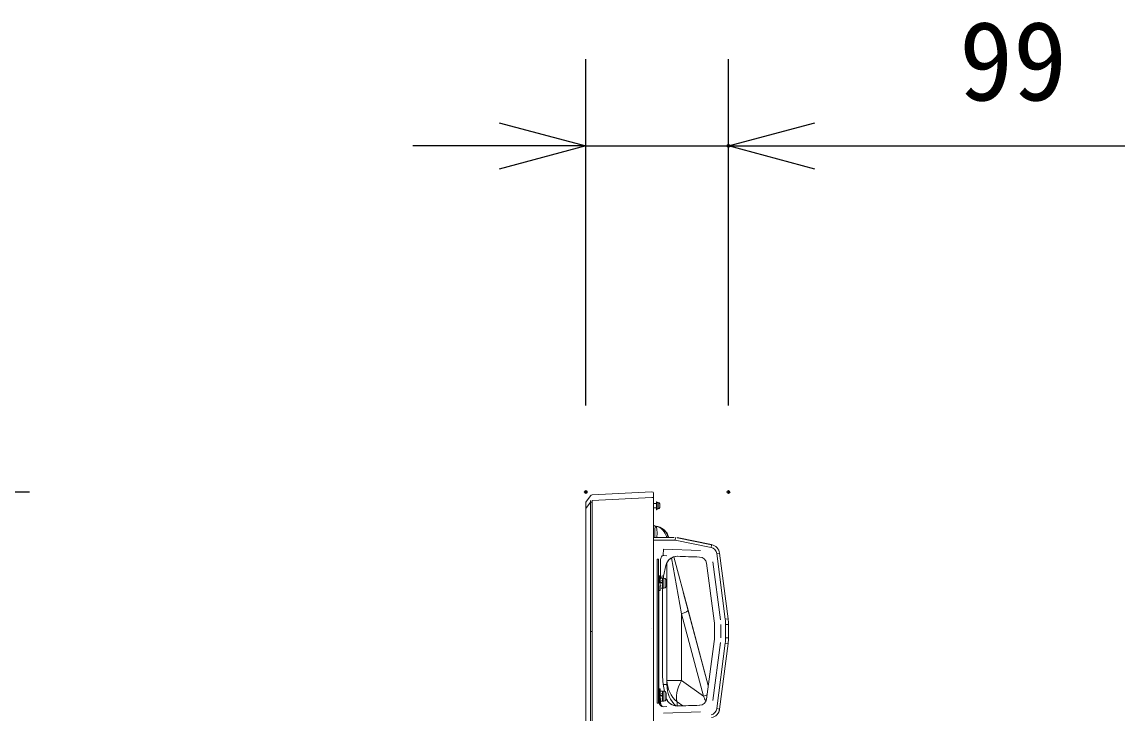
# Model space of a CAD drawing. Units: millimetres, scale not verified. Extents: x -63 to 62, y -57 to 57.
# Drawn here: x 20.49 to 45.99, y 20.22 to 36.2 of the extents above; entities that cross this region are included whole.
import ezdxf
from ezdxf.enums import TextEntityAlignment as Align

# ---------------------------------------------------------------- set-up
doc = ezdxf.new("R2010")
doc.units = ezdxf.units.MM
doc.header["$LTSCALE"] = 0.125
doc.header["$PDMODE"] = 32
doc.header["$PDSIZE"] = 0.0625
for name, color, linetype in [('0-0_0', 7, 'Continuous'), ('0-4_DEFPOINTS', 7, 'Continuous'), ('0-6_SUNPO', 7, 'Continuous')]:
    doc.layers.add(name, color=color, linetype=linetype)
doc.layers.add('0-5_GAIKEI', color=1, linetype='Continuous', lineweight=18)
doc.styles.add('ＭＳ ゴシック', font='')
doc.styles.get('ＭＳ ゴシック').set_extended_font_data('MS Gothic')

# ---------------------------------------------------------------- blocks, each defined once
blk = doc.blocks.new('D8')
at = {"layer": '0-6_SUNPO'}
blk.add_line((16.2497, 32.0227), (23.2497, 32.0227), dxfattribs=at)
blk = doc.blocks.new('_OPEN30')
at = {"layer": '0-0_0'}
blk.add_line((0, 0), (-1, 0), dxfattribs=at)
blk.add_lwpolyline([(-1, 0.26795), (0, 0), (-1, -0.26795)], dxfattribs=at)
blk = doc.blocks.new('D7')
at = {"layer": '0-4_DEFPOINTS'}
for p in [(39.4031, 40.0198), (36.1064, 32.0225), (39.4031, 32.0225)]:
    blk.add_point(p, dxfattribs=at)
at = {"layer": '0-6_SUNPO'}
for p, q in [((36.1064, 34.0225), (36.1064, 42.0198)), ((39.4031, 34.0225), (39.4031, 42.0198)), ((34.1064, 40.0198), (32.1064, 40.0198)), ((36.1064, 40.0198), (39.4031, 40.0198)), ((41.4031, 40.0198), (48.5697, 40.0198))]:
    blk.add_line(p, q, dxfattribs=at)
at = {"layer": '0-6_SUNPO', "xscale": 2, "yscale": 2}
blk.add_blockref('_OPEN30', (36.1064, 40.0198), dxfattribs=at)
at = {"layer": '0-6_SUNPO', "xscale": 2, "yscale": 2, "rotation": 180}
blk.add_blockref('_OPEN30', (39.4031, 40.0198), dxfattribs=at)
at = {"layer": '0-6_SUNPO', "style": 'ＭＳ ゴシック'}
blk.add_text('99', height=1.833, dxfattribs=at).set_placement((44.7364, 40.5198), align=Align.BOTTOM_LEFT)

msp = doc.modelspace()

# ---------------------------------------------------------------- linework, layer by layer
at = {"layer": '0-5_GAIKEI', "color": 7}
for p, q in [((33.5297, 25.111), (33.6331, 25.2587)), ((33.6714, 25.2799), (33.6732, 25.28)), ((33.6732, 25.28), (35.0552, 25.3524)), ((35.0886, 25.3191), (35.0886, 25.2191)), ((35.0886, 25.2191), (35.0886, -2.9143)), ((33.5237, -2.6629), (33.5237, 24.9677))]:
    msp.add_line(p, q, dxfattribs=at)
at = {"layer": '0-5_GAIKEI'}
for p, q in [((35.0552, 25.3524), (35.0552, 25.3524)), ((33.6331, 25.1154), (33.5297, 24.9677)), ((33.6331, 25.1154), (33.6714, 25.1154)), ((33.6331, -2.8106), (33.6331, 25.1154)), ((33.6714, 25.1154), (33.6714, -2.8106)), ((35.0552, 25.2192), (33.6732, 25.1469)), ((35.0886, 25.2191), (35.0552, 25.2191)), ((35.1569, 25.0814), (35.0886, 25.0814)), ((35.1669, 25.1214), (35.1569, 25.1214)), ((35.1569, 25.1214), (35.1569, 24.9381)), ((35.1669, 25.1214), (35.1669, 24.9381)), ((35.2342, 25.0714), (35.2342, 24.9881)), ((35.0886, 24.9781), (35.1569, 24.9781)), ((35.1569, 24.9381), (35.1669, 24.9381)), ((35.1669, 24.9548), (35.2009, 24.9548)), ((35.1436, 24.5578), (35.1344, 24.5599)), ((35.1906, 24.547), (35.1436, 24.5578)), ((35.0886, 24.2983), (35.5678, 24.2983)), ((35.5945, 24.2317), (35.0886, 24.2317)), ((35.4403, 24.2985), (35.4376, 24.3084)), ((35.5681, 24.2988), (35.4402, 24.2988)), ((35.5681, 24.2983), (35.5681, 24.2988)), ((35.6011, 24.2974), (35.5945, 24.2317)), ((36.4204, 24.0644), (35.5945, 24.2317)), ((35.6338, 24.2917), (36.4337, 24.1298)), ((36.4339, 24.1302), (35.6341, 24.2922)), ((35.3176, 24.0233), (35.3129, 23.8901)), ((35.3176, 24.0233), (36.1742, 23.9934)), ((36.4337, 24.1298), (36.4204, 24.0644)), ((36.4339, 24.1297), (36.4343, 24.1302)), ((35.2499, 23.7758), (35.2499, 23.3398)), ((35.3129, 23.8901), (35.3189, 23.878)), ((35.3189, 23.878), (35.3997, 23.8752)), ((35.5041, 23.8258), (35.7352, 22.5318)), ((35.8905, 22.6181), (35.5605, 23.8498)), ((35.6393, 23.8608), (35.6393, 23.8606)), ((35.6393, 23.8606), (35.641, 23.8605)), ((35.6393, 23.8606), (35.6393, 23.8606)), ((35.6393, 23.8606), (35.6402, 23.8605)), ((35.6457, 23.8621), (35.6454, 23.8606)), ((36.4608, 23.7339), (36.6422, 22.3925)), ((36.6187, 23.9311), (36.5526, 23.9225)), ((36.7495, 22.4072), (36.5526, 23.9225)), ((36.619, 23.932), (36.6186, 23.9317)), ((36.6187, 23.9311), (36.8156, 22.4158)), ((36.8159, 22.4163), (36.619, 23.9316)), ((35.3755, 23.6508), (35.3224, 23.4011)), ((36.3139, 23.6997), (36.4932, 22.3735)), ((36.3139, 23.6996), (36.4931, 22.3735)), ((35.2196, 23.4064), (35.2196, 23.2398)), ((35.2462, 23.4064), (35.2196, 23.4064)), ((35.2462, 23.2398), (35.2462, 23.4064)), ((35.2479, 23.3031), (35.2462, 23.3031)), ((35.2729, 23.2603), (35.2462, 23.2603)), ((35.2462, 23.2522), (35.2729, 23.2522)), ((35.2462, 23.0731), (35.2462, 23.2398)), ((35.2523, 23.3581), (35.279, 23.3581)), ((35.2729, 23.2603), (35.2729, 23.2522)), ((35.2729, 23.2398), (35.2996, 23.2398)), ((35.2996, 23.3031), (35.2769, 23.3031)), ((35.3224, 23.4011), (35.2898, 23.4081)), ((35.3322, 23.3564), (35.2996, 23.3564)), ((35.3322, 23.1231), (35.3322, 23.3564)), ((35.3737, 23.154), (35.3737, 23.3255)), ((35.2166, 20.6931), (35.2166, 23.1764)), ((35.2196, 23.0731), (35.2462, 23.0731)), ((35.2462, 23.1764), (35.2681, 23.1764)), ((35.2927, 23.1214), (35.266, 23.1214)), ((35.2971, 23.1764), (35.2996, 23.1764)), ((35.2996, 23.1231), (35.3322, 23.1231)), ((35.3006, 23.1231), (35.3006, 21.0701)), ((36.3565, 20.8791), (35.7786, 23.0357)), ((36.3565, 20.8791), (35.7786, 23.0357)), ((36.3565, 20.8791), (35.7786, 23.0357)), ((36.3565, 20.8791), (35.7786, 23.0357)), ((36.3565, 20.8791), (35.7786, 23.0357)), ((35.7352, 20.9935), (35.7352, 22.5318)), ((35.7352, 22.5318), (36.245, 20.6295)), ((36.3565, 20.8791), (35.8905, 22.6181)), ((36.4931, 22.3735), (36.4932, 22.3735)), ((36.4991, 22.2849), (36.4992, 22.2849)), ((36.4991, 22.2849), (36.4991, 21.9784)), ((36.4992, 22.2849), (36.4992, 21.9784)), ((36.6493, 22.286), (36.6493, 21.9773)), ((36.7495, 22.4072), (36.8156, 22.4158)), ((36.7572, 21.9763), (36.7572, 22.287)), ((36.8156, 22.4158), (36.8156, 22.4156)), ((36.8159, 22.4161), (36.8159, 22.4163)), ((36.8242, 22.2876), (36.8239, 22.2876)), ((36.8239, 22.2871), (36.8239, 22.287)), ((36.8242, 22.2874), (36.8242, 22.2876)), ((36.8242, 21.9768), (36.8242, 22.2874)), ((36.7572, 21.9763), (36.8239, 21.9763)), ((36.8239, 21.9767), (36.8242, 21.9766)), ((36.8239, 21.9763), (36.8239, 21.9762)), ((36.8242, 21.9766), (36.8242, 21.9768)), ((36.4931, 21.8898), (36.3139, 20.5637)), ((36.6422, 21.8708), (36.4608, 20.5294)), ((36.5526, 20.3408), (36.7495, 21.8561)), ((36.8156, 21.8475), (36.6187, 20.3322)), ((36.619, 20.3326), (36.8159, 21.848)), ((36.7495, 21.8561), (36.8156, 21.8475)), ((36.8156, 21.8477), (36.8156, 21.8475)), ((36.8159, 21.8481), (36.8157, 21.8482)), ((36.8159, 21.848), (36.8159, 21.8481)), ((35.4019, 20.9935), (35.7352, 20.9935)), ((36.245, 20.6295), (35.7352, 20.9935)), ((35.2122, 20.6583), (35.2122, 20.6017)), ((35.2196, 20.6931), (35.2124, 20.6931)), ((35.2196, 20.7964), (35.2196, 20.6298)), ((35.2462, 20.7964), (35.2196, 20.7964)), ((35.2462, 20.6298), (35.2462, 20.7964)), ((35.2479, 20.6931), (35.2462, 20.6931)), ((35.2729, 20.6503), (35.2462, 20.6503)), ((35.2523, 20.7481), (35.279, 20.7481)), ((35.2729, 20.6503), (35.2729, 20.6422)), ((35.2996, 20.6931), (35.2769, 20.6931)), ((35.3322, 20.7464), (35.2996, 20.7464)), ((35.3224, 20.8622), (35.3476, 20.7436)), ((35.3322, 20.5131), (35.3322, 20.7464)), ((35.3737, 20.544), (35.3737, 20.7155)), ((35.1745, 20.4697), (35.2078, 20.4697)), ((35.2078, 20.4697), (35.2166, 20.4875)), ((35.2124, 20.5664), (35.2196, 20.5664)), ((35.2166, 20.4875), (35.2166, 20.5664)), ((35.2196, 20.4875), (35.2166, 20.4875)), ((35.2196, 20.4808), (35.2168, 20.4806)), ((35.2196, 20.6298), (35.2196, 20.4631)), ((35.2196, 20.4631), (35.2462, 20.4631)), ((35.2462, 20.6422), (35.2729, 20.6422)), ((35.2462, 20.4631), (35.2462, 20.6298)), ((35.2462, 20.5664), (35.2681, 20.5664)), ((35.2499, 20.4875), (35.2462, 20.4875)), ((35.25, 20.4829), (35.2462, 20.4826)), ((35.2499, 20.5664), (35.2499, 20.4875)), ((35.266, 20.5114), (35.2927, 20.5114)), ((35.2729, 20.6298), (35.2996, 20.6298)), ((35.2971, 20.5664), (35.2996, 20.5664)), ((35.2996, 20.5131), (35.3322, 20.5131)), ((35.6408, 20.4028), (35.6393, 20.4027)), ((35.64, 20.4028), (35.6393, 20.4027)), ((35.6393, 20.4027), (35.6393, 20.4025)), ((35.6393, 20.4027), (35.6393, 20.4027)), ((35.64, 20.4028), (35.64, 20.5002)), ((35.64, 20.5002), (35.7704, 20.4071)), ((35.6454, 20.4027), (35.6457, 20.4012)), ((36.1547, 20.4195), (36.1547, 20.4196)), ((36.1568, 20.4171), (36.1547, 20.4195)), ((36.1742, 20.2699), (35.3176, 20.24)), ((35.3997, 20.3881), (35.3189, 20.3853)), ((36.5526, 20.3408), (36.6187, 20.3322)), ((36.6188, 20.3324), (36.619, 20.3322))]:
    msp.add_line(p, q, dxfattribs=at)
at = {"layer": '0-5_GAIKEI', "color": 7}
msp.add_lwpolyline([(33.5297, 24.9677), (33.5237, 24.9677), (33.5237, 25.0919)], dxfattribs=at)
at = {"layer": '0-5_GAIKEI'}
for points in [[(35.2009, 24.9548), (35.2009, 25.1048), (35.1669, 25.1048)], [(35.6341, 24.2922), (35.6341, 24.2917), (35.6341, 24.2917)], [(35.1745, 20.4697), (35.1745, 23.7936), (35.2078, 23.7936), (35.2078, 20.4697)], [(35.3156, 20.8974), (35.4019, 20.8974), (35.4019, 23.7216)], [(35.2996, 23.1231), (35.2996, 23.2398), (35.2996, 23.3564)], [(36.7572, 22.287), (36.8239, 22.287), (36.8239, 21.9763)], [(36.8155, 22.4161), (36.8156, 22.4161), (36.8156, 22.4161), (36.8159, 22.4161)], [(35.2996, 20.5131), (35.2996, 20.6298), (35.2996, 20.7464)]]:
    msp.add_lwpolyline(points, dxfattribs=at)
at = {"layer": '0-5_GAIKEI', "color": 7}
for centre, radius, start, end in [((33.674, 25.23), 0.05, 93, 145.02161), ((35.0552, 25.3191), 0.0333, 0, 90), ((33.557, 25.0919), 0.0333, 145.02161, 180)]:
    msp.add_arc(centre, radius, start, end, dxfattribs=at)
at = {"layer": '0-5_GAIKEI'}
for centre, radius, start, end in [((35.2009, 25.0714), 0.0333, 0, 90), ((35.2009, 24.9881), 0.0333, 270, 0), ((35.1719, 24.7223), 0.1667, 240, 257), ((35.0686, 24.233), 0.3333, 11.30322, 77), ((35.1156, 24.2222), 0.3333, 15, 77), ((36.3874, 23.9011), 0.1667, 7.40099, 78.55456), ((36.3874, 23.9011), 0.2333, 7.40099, 78.55456), ((36.3876, 23.9015), 0.2333, 78.45478, 78.55456), ((36.3876, 23.9015), 0.2333, 7.50077, 78.45478), ((-49.453, -2592.8592), 2618.103, 88.12619, 88.13745), ((-41.3648, -2348.0394), 2373.1497, 88.12809, 88.1405), ((36.149, 23.6775), 0.1664, 7.65005, 88.04839), ((36.3876, 23.9015), 0.2333, 7.40099, 7.50077), ((36.3006, 23.1932), 1.0333, 168, 171.011), ((36.3006, 23.1932), 1, 168, 170.60693), ((35.3322, 23.3131), 0.0433, 16.60155, 90), ((35.0862, 23.2398), 0.3, 0, 16.60155), ((35.0862, 23.2398), 0.3, 343.39845, 0), ((35.3322, 23.1664), 0.0433, 270, 343.39845), ((35.8378, 22.2849), 0.6613, 0.00059, 7.69785), ((35.8239, 22.287), 0.9333, 0, 7.40099), ((35.8239, 22.287), 1, 0.00903, 7.39197), ((35.8242, 22.2874), 1, 0.00903, 7.39197), ((35.8378, 21.9784), 0.6613, 352.30215, 359.99941), ((35.8239, 21.9763), 0.9333, 352.59901, 0), ((35.8239, 21.9763), 1, 352.60803, 359.99097), ((35.8242, 21.9768), 1, 352.60803, 359.99097), ((36.3006, 21.0701), 1, 180, 192), ((35.3322, 20.7031), 0.0433, 16.60155, 90), ((35.0862, 20.6298), 0.3, 0, 16.60155), ((35.3322, 20.5564), 0.0433, 270, 343.39845), ((35.0862, 20.6298), 0.3, 343.39845, 0), ((147.9726, -3415.5793), 3437.8178, 91.86392, 91.8725), ((157.7671, -3720.7863), 3743.1819, 91.86181, 91.86968), ((36.149, 20.5858), 0.1664, 271.95161, 352.34995), ((36.3874, 20.3622), 0.1667, 281.44544, 352.59901), ((36.3874, 20.3622), 0.2333, 281.44544, 352.59901), ((36.3876, 20.3627), 0.2333, 328.06234, 352.49923), ((36.3876, 20.3627), 0.2333, 352.49923, 352.59901)]:
    msp.add_arc(centre, radius, start, end, dxfattribs=at)
at = {"layer": '0-5_GAIKEI', "color": 7}
for centre, major_axis, ratio, start_param, end_param in [((33.9274, 25.2433), (-0.2949, 0.0139), 0.090892, 6.225821, 6.3445515), ((33.6758, 25.2301), (-0.0026, 0.0499), 0.993946, 0, 0.9862081)]:
    msp.add_ellipse(centre, major_axis=major_axis, ratio=ratio, start_param=start_param, end_param=end_param, dxfattribs=at)
at = {"layer": '0-5_GAIKEI'}
for centre, major_axis, ratio, start_param, end_param in [((33.9274, 25.2433), (0.218, 0.286), 0.694634, 2.3453687, 2.4640992), ((33.9248, 25.2433), (0.1965, 0.2624), 0.609477, 2.3396651, 2.4583956), ((35.1719, 24.0381), (-0.0382, 0.5219), 0.066795, 6.2625261, 7.3269641), ((35.0686, 24.062), (0.0742, 0.496), 0.145431, 5.2309547, 6.2717507), ((35.1156, 24.2222), (0.075, 0.3248), 0.950607, 5.1597232, 6.2831853), ((35.1156, 24.2222), (0.322, 0.0863), 0.631058, 6.2339565, 6.2831853), ((35.3166, 23.7757), (-0.0472, 0.0472), 0.99938, 0.7158777, 0.7850878), ((35.3154, 23.7781), (0.0075, 0.0998), 0.65334, 0.0609494, 1.5968392), ((35.636, 23.5939), (0.0555, 0.261), 0.999372, 0.1744255, 1.5707963), ((35.6363, 23.5954), (0.0555, 0.261), 0.999215, 0.9706632, 1.5707963), ((35.6363, 23.5954), (0.0555, 0.261), 0.999215, 0.1744255, 0.9706632), ((35.5686, 22.5318), (0.322, 0.0863), 0.147788, 5.2164243, 6.2831853), ((32.5111, 22.1932), (-2.5442, 0), 0.052408, 3.1415927, 3.1429622), ((33.6758, 22.121), (-0.0497, 0.0055), 0.00575, 0.5325447, 1.5187529), ((36.0686, 20.9935), (0.6667, 0), 0.965926, 3.1415927, 4.0142573), ((36.0686, 20.9935), (0.3874, 0.5426), 0.425267, 1.8655895, 2.9207386), ((35.2139, 20.6583), (0, 0.0964), 0.017455, 6.2828806, 7.8539816), ((35.2139, 20.6583), (0, 0.0964), 0.017455, 5.0814113, 6.2828806), ((36.0686, 20.9593), (0.3107, 0.6599), 0.893792, 2.0556112, 2.8557171), ((36.0783, 20.6295), (0.322, 0.0863), 0.147788, 5.2164243, 5.5555676), ((35.2139, 20.6017), (0, 0.0964), 0.017455, 1.5707963, 3.1418973), ((35.2139, 20.6017), (0, 0.0964), 0.017455, 3.1418973, 4.3382232), ((35.3166, 20.4876), (0.0707, 0.0707), 0.999793, 2.3565047, 2.4256928), ((35.3154, 20.4852), (-0.0553, 0.0841), 0.973902, 1.0469026, 2.5827923), ((35.3166, 20.4876), (0.0472, 0.0472), 0.99938, 2.3565048, 2.425715), ((35.3154, 20.4852), (-0.0075, 0.0998), 0.65334, 1.5447535, 3.0806432), ((35.6363, 20.6679), (-0.0555, 0.261), 0.999215, 1.677416, 2.1685501), ((35.636, 20.6694), (-0.0555, 0.261), 0.999372, 1.6817082, 2.9671671), ((35.6363, 20.6679), (-0.0555, 0.261), 0.999215, 2.1685501, 2.9671671), ((35.96, 21.071), (-0.6087, 1.2505), 0.048856, 4.2263475, 4.3279176)]:
    msp.add_ellipse(centre, major_axis=major_axis, ratio=ratio, start_param=start_param, end_param=end_param, dxfattribs=at)

# ---------------------------------------------------------------- block references
at = {"layer": '0-6_SUNPO'}
for name in ['D7', 'D8']:
    msp.add_blockref(name, (-2.5827, -6.6754), dxfattribs=at)

doc.saveas('drawing.dxf')
